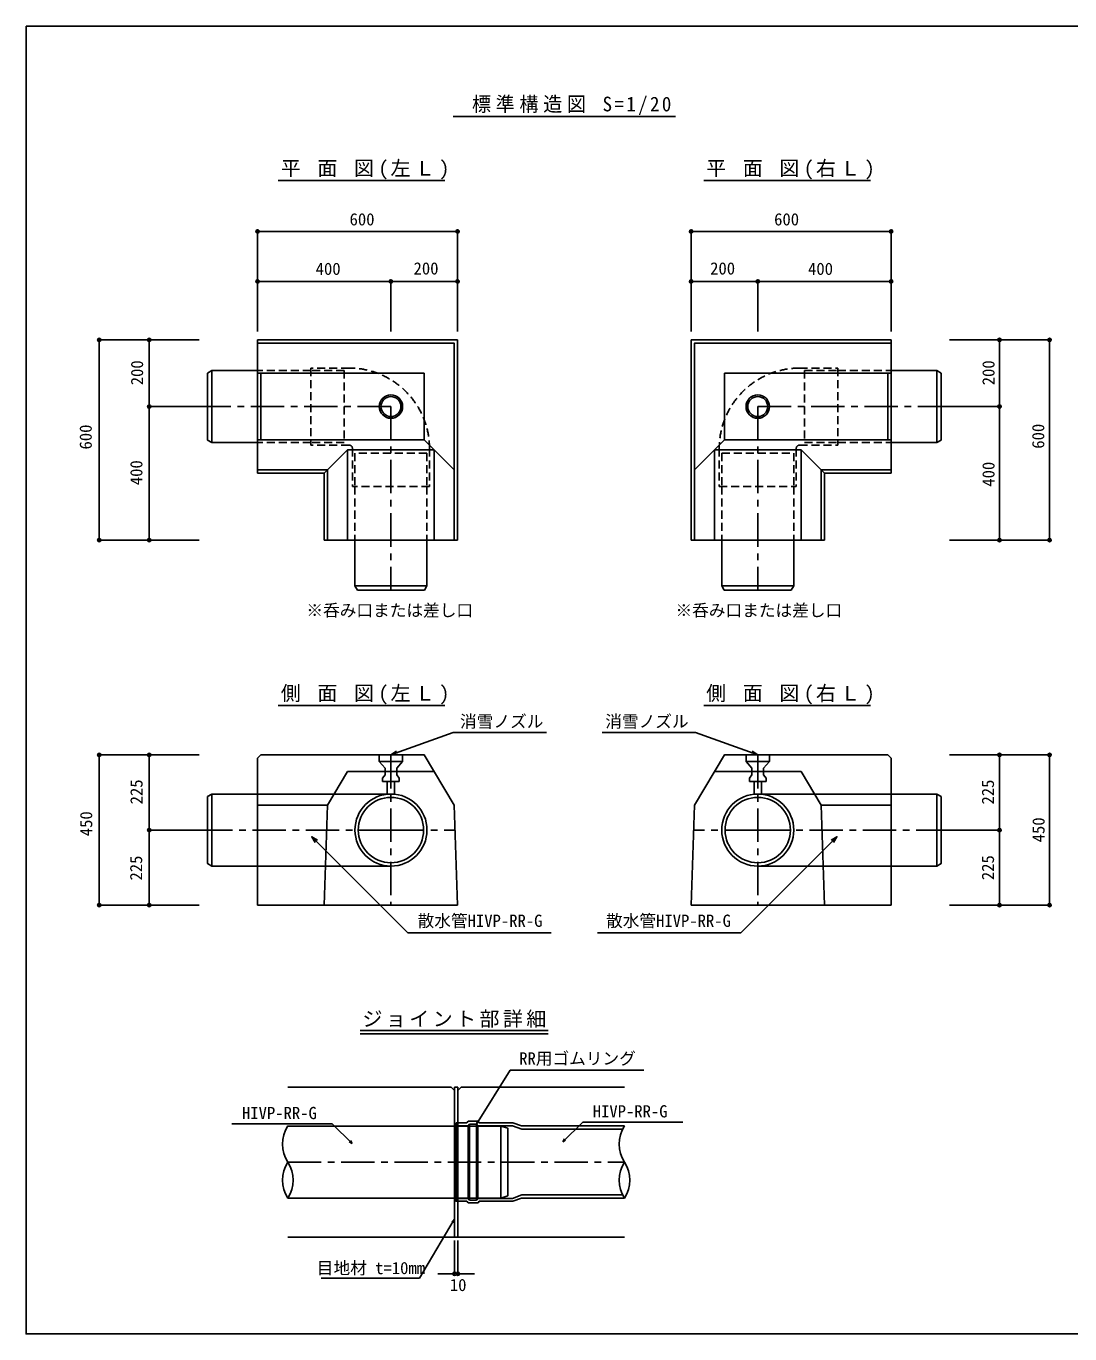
# Model space of a CAD drawing. Units: millimetres on the paper, enlarged 15 times, with parts at other scales. Extents: x -2099 to 2101, y -1453 to 1487.
# Drawn here: x -2099 to 248, y -1453 to 1487 of the extents above; entities that cross this region are included whole.
import ezdxf
from ezdxf.enums import TextEntityAlignment as Align

# ---------------------------------------------------------------- set-up
doc = ezdxf.new("R2010")
doc.units = ezdxf.units.MM
doc.header["$LTSCALE"] = 15
doc.header["$PDMODE"] = 32
doc.header["$PDSIZE"] = 7.5
doc.linetypes.add('CHAIN1', pattern=[8, 5, -1, 1, -1])
doc.linetypes.add('DASHED1', pattern=[1.8, 1.2, -0.6])
doc.layers.add('0-0', color=7, linetype='Continuous')
doc.layers.add('1-0', color=4, linetype='Continuous')
doc.styles.add('ＭＳ ゴシック', font='')
doc.styles.get('ＭＳ ゴシック').set_extended_font_data('MS Gothic')

msp = doc.modelspace()

# ---------------------------------------------------------------- linework, layer by layer
at = {"layer": '0-0', "color": 5}
msp.add_line((-2099.23, 1486.51), (2100.77, 1486.51), dxfattribs=at)
msp.add_lwpolyline([(-2099.23, 1486.51), (-2099.23, -1453.49), (2100.77, -1453.49), (2100.77, 1486.51)], dxfattribs=at)
at = {"layer": '1-0', "color": 3}
for p, q in [((-1138.57, 1283.14), (-734.93, 1283.14)), ((-1042.21, 1283.14), (-638.57, 1283.14)), ((-1157.6, 1139.58), (-1532.6, 1139.58)), ((-574.72, 1139.58), (-199.72, 1139.58)), ((-1578.66, 781.22), (-1578.66, 481.22)), ((-1578.66, 781.22), (-1128.66, 781.22)), ((-1128.66, 781.22), (-1128.66, 331.22)), ((-603.66, 781.22), (-603.66, 331.22)), ((-153.66, 781.22), (-603.66, 781.22)), ((-153.66, 781.22), (-153.66, 481.22)), ((-1203.66, 706.22), (-1578.66, 706.22)), ((-1571.16, 706.22), (-1571.16, 556.22)), ((-528.66, 706.22), (-153.66, 706.22)), ((-161.16, 706.22), (-161.16, 556.22)), ((-1376.16, 533.72), (-1376.16, 331.22)), ((-1136.16, 488.72), (-1203.66, 556.22)), ((-1181.16, 533.72), (-1181.16, 331.22)), ((-596.16, 488.72), (-528.66, 556.22)), ((-551.16, 533.72), (-551.16, 331.22)), ((-356.16, 533.72), (-356.16, 331.22)), ((-1421.16, 488.72), (-1578.66, 488.72)), ((-1428.66, 481.22), (-1578.66, 481.22)), ((-1428.66, 481.22), (-1428.66, 331.22)), ((-1421.16, 488.72), (-1421.16, 331.22)), ((-311.16, 488.72), (-153.66, 488.72)), ((-311.16, 488.72), (-311.16, 331.22)), ((-303.66, 481.22), (-153.66, 481.22)), ((-303.66, 481.22), (-303.66, 331.22)), ((-1428.66, 331.22), (-1128.66, 331.22)), ((-303.66, 331.22), (-603.66, 331.22)), ((-1157.6, -40.71), (-1532.6, -40.71)), ((-574.72, -40.71), (-199.72, -40.71)), ((-1578.66, -159.56), (-1571.16, -152.06)), ((-1578.66, -159.56), (-1578.66, -489.56)), ((-153.66, -159.56), (-161.16, -152.06)), ((-153.66, -159.56), (-153.66, -489.56)), ((-1376.16, -189.56), (-1421.16, -264.56)), ((-1376.16, -189.56), (-1181.16, -189.56)), ((-356.16, -189.56), (-551.16, -189.56)), ((-356.16, -189.56), (-311.16, -264.56)), ((-1421.16, -264.56), (-1578.66, -264.56)), ((-1136.16, -264.56), (-1128.66, -489.56)), ((-596.16, -264.56), (-603.66, -489.56)), ((-311.16, -264.56), (-153.66, -264.56)), ((-1428.66, -489.56), (-1578.66, -489.56)), ((-303.66, -489.56), (-153.66, -489.56)), ((-1143.27, -898.59), (-1510.77, -898.59)), ((-1143.27, -898.59), (-1135.77, -906.09)), ((-1128.27, -906.09), (-1120.77, -898.59)), ((-1120.77, -898.59), (-753.27, -898.59)), ((-1510.77, -1236.09), (-1135.77, -1236.09)), ((-1128.27, -1236.09), (-753.27, -1236.09))]:
    msp.add_line(p, q, dxfattribs=at)
at = {"layer": '1-0'}
for p, q in [((-1578.66, 1024.97), (-1578.66, 912.47)), ((-1578.66, 1024.97), (-1128.66, 1024.97)), ((-1128.66, 1024.97), (-1128.66, 912.47)), ((-603.66, 1024.97), (-603.66, 912.47)), ((-153.66, 1024.97), (-603.66, 1024.97)), ((-153.66, 1024.97), (-153.66, 912.47)), ((-1578.66, 912.47), (-1578.66, 799.97)), ((-1578.66, 912.47), (-1278.66, 912.47)), ((-1278.66, 912.47), (-1278.66, 799.97)), ((-1278.66, 912.47), (-1128.66, 912.47)), ((-1128.66, 912.47), (-1128.66, 799.97)), ((-603.66, 912.47), (-603.66, 799.97)), ((-453.66, 912.47), (-603.66, 912.47)), ((-453.66, 912.47), (-453.66, 799.97)), ((-153.66, 912.47), (-453.66, 912.47)), ((-153.66, 912.47), (-153.66, 799.97)), ((-1934.91, 781.22), (-1822.41, 781.22)), ((-1934.91, 781.22), (-1934.91, 331.22)), ((-1822.41, 781.22), (-1709.91, 781.22)), ((-1822.41, 781.22), (-1822.41, 631.22)), ((90.09, 781.22), (-22.41, 781.22)), ((202.59, 781.22), (90.09, 781.22)), ((202.59, 781.22), (202.59, 331.22)), ((-1822.41, 631.22), (-1709.91, 631.22)), ((-1822.41, 631.22), (-1822.41, 331.22)), ((90.09, 631.22), (-22.41, 631.22)), ((-1934.91, 331.22), (-1822.41, 331.22)), ((-1822.41, 331.22), (-1709.91, 331.22)), ((90.09, 331.22), (-22.41, 331.22)), ((202.59, 331.22), (90.09, 331.22)), ((-1934.91, -152.06), (-1822.41, -152.06)), ((-1934.91, -152.06), (-1934.91, -489.56)), ((-1822.41, -152.06), (-1709.91, -152.06)), ((-1822.41, -152.06), (-1822.41, -320.81)), ((90.09, -152.06), (-22.41, -152.06)), ((202.59, -152.06), (90.09, -152.06)), ((90.09, -152.06), (90.09, -320.81)), ((202.59, -152.06), (202.59, -489.56)), ((-1822.41, -320.81), (-1709.91, -320.81)), ((-1822.41, -320.81), (-1822.41, -489.56)), ((90.09, -320.81), (-22.41, -320.81)), ((90.09, -320.81), (90.09, -489.56)), ((-1934.91, -489.56), (-1822.41, -489.56)), ((-1822.41, -489.56), (-1709.91, -489.56)), ((90.09, -489.56), (-22.41, -489.56)), ((202.59, -489.56), (90.09, -489.56)), ((-1348.02, -771.16), (-925.19, -771.16)), ((-1348.02, -778.66), (-925.19, -778.66)), ((-1132.02, -979.14), (-1108.05, -979.14)), ((-1132.02, -985.59), (-1104.85, -985.59)), ((-1105.36, -975.58), (-1108.05, -979.14)), ((-1102.16, -982.03), (-1104.85, -985.59)), ((-1104.85, -985.59), (-1104.85, -1149.09)), ((-1102.16, -982.03), (-1086.07, -982.03)), ((-1102.16, -1152.64), (-1102.16, -982.03)), ((-1086.07, -982.03), (-1083.37, -985.59)), ((-1086.07, -982.03), (-1086.07, -1152.64)), ((-1083.37, -985.59), (-1005.65, -985.59)), ((-1083.37, -1149.09), (-1083.37, -985.59)), ((-1015.77, -991.3), (-1031.52, -986.34)), ((-1015.77, -991.3), (-1015.77, -1143.37)), ((-1005.65, -985.59), (-984.06, -993.39)), ((-985.01, -986.19), (-753.32, -986.19)), ((-984.06, -993.39), (-757.4, -993.39)), ((-1015.77, -1143.37), (-1031.52, -1148.34)), ((-1005.65, -1149.09), (-984.06, -1141.29)), ((-984.06, -1141.29), (-757.37, -1141.29)), ((-1510.77, -1148.34), (-1031.52, -1148.34)), ((-1132.02, -1149.09), (-1104.85, -1149.09)), ((-1105.36, -1159.09), (-1108.05, -1155.54)), ((-1102.16, -1152.64), (-1104.85, -1149.09)), ((-985.01, -1148.49), (-753.23, -1148.49)), ((-1135.77, -1318.59), (-1135.77, -1243.59)), ((-1128.27, -1318.59), (-1128.27, -1243.59)), ((-1135.77, -1318.59), (-1173.27, -1318.59)), ((-1128.27, -1318.59), (-1090.77, -1318.59))]:
    msp.add_line(p, q, dxfattribs=at)
at = {"layer": '1-0', "color": 7}
for p, q in [((-1691.16, 706.6), (-1681.42, 712.22)), ((-41.16, 706.6), (-50.91, 712.22)), ((-1578.66, 550.22), (-1681.42, 550.22)), ((-153.66, 550.22), (-50.91, 550.22)), ((-1359.66, 331.22), (-1359.66, 228.47)), ((-1197.66, 331.22), (-1197.66, 228.47)), ((-534.66, 331.22), (-534.66, 228.47)), ((-372.66, 331.22), (-372.66, 228.47)), ((-1138.99, -101.5), (-928.99, -101.5)), ((-593.34, -101.5), (-803.34, -101.5)), ((-1278.66, -152.06), (-1266.36, -143.47)), ((-453.66, -152.06), (-465.97, -143.47)), ((-1304.91, -167.06), (-1304.91, -152.06)), ((-1304.91, -167.06), (-1291.79, -182.06)), ((-1252.41, -167.06), (-1304.91, -167.06)), ((-1252.41, -167.06), (-1252.41, -152.06)), ((-479.91, -167.06), (-479.91, -152.06)), ((-479.91, -167.06), (-427.41, -167.06)), ((-427.41, -167.06), (-440.54, -182.06)), ((-427.41, -167.06), (-427.41, -152.06)), ((-1291.79, -197.06), (-1297.41, -204.56)), ((-1297.41, -212.06), (-1297.41, -204.56)), ((-1291.79, -197.06), (-1291.79, -182.06)), ((-1265.54, -197.06), (-1259.91, -204.56)), ((-1259.91, -212.06), (-1259.91, -204.56)), ((-466.79, -197.06), (-472.41, -204.56)), ((-472.41, -212.06), (-472.41, -204.56)), ((-440.54, -197.06), (-440.54, -182.06)), ((-440.54, -197.06), (-434.91, -204.56)), ((-434.91, -212.06), (-434.91, -204.56)), ((-1259.91, -212.06), (-1297.41, -212.06)), ((-1286.91, -240.23), (-1286.91, -212.06)), ((-1270.41, -212.06), (-1270.41, -240.23)), ((-472.41, -212.06), (-434.91, -212.06)), ((-461.91, -212.06), (-461.91, -240.23)), ((-445.41, -240.23), (-445.41, -212.06)), ((-1691.16, -245.43), (-1681.42, -239.81)), ((-1578.66, -239.81), (-1278.66, -239.81)), ((-153.66, -239.81), (-453.66, -239.81)), ((-41.16, -245.43), (-50.91, -239.81)), ((-1456.68, -335.72), (-1443.69, -343.22)), ((-275.65, -335.72), (-288.64, -343.22)), ((-1578.66, -401.81), (-1681.42, -401.81)), ((-1278.66, -401.81), (-1578.66, -401.81)), ((-453.66, -401.81), (-153.66, -401.81)), ((-153.66, -401.81), (-50.91, -401.81)), ((-1240.64, -551.76), (-918.14, -551.76)), ((-491.69, -551.76), (-814.19, -551.76)), ((-1010.23, -860.43), (-1086.07, -982.03)), ((-710.23, -860.43), (-1010.23, -860.43)), ((-1128.27, -898.59), (-1135.77, -898.59)), ((-1128.27, -898.59), (-1128.27, -1236.09)), ((-1411.27, -981.5), (-1636.27, -981.5)), ((-1411.27, -981.5), (-1366.26, -1025.29)), ((-1086.07, -982.03), (-1083.61, -973.96)), ((-1086.07, -982.03), (-1079.9, -976.27)), ((-847.37, -977.74), (-892.38, -1021.54)), ((-622.37, -977.74), (-847.37, -977.74)), ((-1366.26, -1025.29), (-1372.55, -1021.78)), ((-1366.26, -1025.29), (-1369.95, -1019.1)), ((-892.38, -1021.54), (-888.7, -1015.35)), ((-892.38, -1021.54), (-886.1, -1018.02)), ((-1136.48, -1196.68), (-1214.26, -1328.01)), ((-1136.48, -1196.68), (-1141.63, -1201.71)), ((-1136.48, -1196.68), (-1138.42, -1203.61)), ((-1214.26, -1328.01), (-1435.9, -1328.01))]:
    msp.add_line(p, q, dxfattribs=at)
at = {"layer": '1-0', "color": 7, "linetype": 'DASHED1'}
for p, q in [((-1458.66, 712.22), (-1578.66, 712.22)), ((-1458.66, 717.85), (-1458.66, 544.6)), ((-1372.79, 717.85), (-1458.66, 717.85)), ((-1383.66, 712.22), (-1458.66, 712.22)), ((-1383.66, 712.22), (-1383.66, 550.22)), ((-359.54, 717.85), (-273.66, 717.85)), ((-348.66, 712.22), (-348.66, 550.22)), ((-348.66, 712.22), (-273.66, 712.22)), ((-273.66, 717.85), (-273.66, 544.6)), ((-273.66, 712.22), (-153.66, 712.22)), ((-1372.79, 544.6), (-1458.66, 544.6)), ((-1365.29, 537.1), (-1365.29, 451.22)), ((-1192.04, 537.1), (-1192.04, 451.22)), ((-540.29, 537.1), (-540.29, 451.22)), ((-367.04, 537.1), (-367.04, 451.22)), ((-359.54, 544.6), (-273.66, 544.6)), ((-1197.66, 526.22), (-1359.66, 526.22)), ((-1359.66, 526.22), (-1359.66, 451.22)), ((-1197.66, 526.22), (-1197.66, 451.22)), ((-534.66, 526.22), (-372.66, 526.22)), ((-534.66, 526.22), (-534.66, 451.22)), ((-372.66, 526.22), (-372.66, 451.22)), ((-1192.04, 451.22), (-1365.29, 451.22)), ((-1359.66, 451.22), (-1359.66, 331.22)), ((-1197.66, 451.22), (-1197.66, 331.22)), ((-540.29, 451.22), (-367.04, 451.22)), ((-534.66, 451.22), (-534.66, 331.22)), ((-372.66, 451.22), (-372.66, 331.22))]:
    msp.add_line(p, q, dxfattribs=at)
at = {"layer": '1-0', "linetype": 'CHAIN1'}
for p, q in [((-1278.66, 631.22), (-1709.91, 631.22)), ((-1278.66, 631.22), (-1278.66, 218.72)), ((-453.66, 631.22), (-453.66, 218.72)), ((-453.66, 631.22), (-22.41, 631.22)), ((-1278.66, -152.06), (-1278.66, -489.56)), ((-453.66, -152.06), (-453.66, -489.56)), ((-1709.91, -320.81), (-1278.66, -320.81)), ((-1278.66, -320.81), (-1134.29, -320.81)), ((-453.66, -320.81), (-598.04, -320.81)), ((-22.41, -320.81), (-453.66, -320.81)), ((-1510.77, -1067.34), (-753.27, -1067.34)), ((-1510.77, -1067.34), (-753.27, -1067.34)), ((-1510.77, -1067.34), (-753.27, -1067.34))]:
    msp.add_line(p, q, dxfattribs=at)
at = {"layer": '1-0', "color": 3}
for points in [[(-1578.66, 773.72), (-1136.16, 773.72), (-1136.16, 331.22)], [(-153.66, 773.72), (-596.16, 773.72), (-596.16, 331.22)], [(-1203.66, 706.22), (-1203.66, 556.22), (-1578.66, 556.22)], [(-528.66, 706.22), (-528.66, 556.22), (-153.66, 556.22)], [(-1428.66, 481.22), (-1376.16, 533.72), (-1181.16, 533.72)], [(-303.66, 481.22), (-356.16, 533.72), (-551.16, 533.72)], [(-1571.16, -152.06), (-1203.66, -152.06), (-1136.16, -264.56)], [(-161.16, -152.06), (-528.66, -152.06), (-596.16, -264.56)], [(-1421.16, -264.56), (-1428.66, -489.56), (-1128.66, -489.56)], [(-311.16, -264.56), (-303.66, -489.56), (-603.66, -489.56)]]:
    msp.add_lwpolyline(points, dxfattribs=at)
at = {"layer": '1-0'}
for points in [[(90.09, 781.22), (90.09, 631.22), (90.09, 331.22)], [(-1510.77, -986.34), (-1031.52, -986.34), (-1031.52, -1148.34)], [(-1132.02, -979.14), (-1132.02, -1155.54), (-1108.05, -1155.54)], [(-1105.36, -975.58), (-1082.86, -975.58), (-1080.17, -979.14), (-1004.52, -979.14), (-985.01, -986.19)], [(-1105.36, -1159.09), (-1082.86, -1159.09), (-1080.17, -1155.54), (-1004.52, -1155.54), (-985.01, -1148.49)], [(-1102.16, -1152.64), (-1086.07, -1152.64), (-1083.37, -1149.09), (-1005.65, -1149.09)]]:
    msp.add_lwpolyline(points, dxfattribs=at)
at = {"layer": '1-0', "color": 7}
for points in [[(-1691.16, 706.6), (-1691.16, 555.85), (-1681.42, 550.22)], [(-1578.66, 712.22), (-1681.42, 712.22), (-1681.42, 550.22)], [(-153.66, 712.22), (-50.91, 712.22), (-50.91, 550.22)], [(-41.16, 706.6), (-41.16, 555.85), (-50.91, 550.22)], [(-1354.04, 218.72), (-1359.66, 228.47), (-1197.66, 228.47)], [(-1354.04, 218.72), (-1203.29, 218.72), (-1197.66, 228.47)], [(-378.29, 218.72), (-529.04, 218.72), (-534.66, 228.47)], [(-378.29, 218.72), (-372.66, 228.47), (-534.66, 228.47)], [(-1138.99, -101.5), (-1278.66, -152.06), (-1263.72, -150.78)], [(-593.34, -101.5), (-453.66, -152.06), (-468.61, -150.78)], [(-1265.54, -197.06), (-1265.54, -182.06), (-1252.41, -167.06)], [(-466.79, -197.06), (-466.79, -182.06), (-479.91, -167.06)], [(-1691.16, -245.43), (-1691.16, -396.18), (-1681.42, -401.81)], [(-1578.66, -239.81), (-1681.42, -239.81), (-1681.42, -401.81)], [(-153.66, -239.81), (-50.91, -239.81), (-50.91, -401.81)], [(-41.16, -245.43), (-41.16, -396.18), (-50.91, -401.81)], [(-1240.64, -551.76), (-1456.68, -335.72), (-1449.18, -348.71)], [(-491.69, -551.76), (-275.65, -335.72), (-283.15, -348.71)], [(-1135.77, -898.59), (-1135.77, -1236.09), (-1128.27, -1236.09)]]:
    msp.add_lwpolyline(points, dxfattribs=at)
at = {"layer": '1-0', "color": 7, "linetype": 'DASHED1'}
for points in [[(-1383.66, 550.22), (-1458.66, 550.22), (-1578.66, 550.22)], [(-348.66, 550.22), (-273.66, 550.22), (-153.66, 550.22)]]:
    msp.add_lwpolyline(points, dxfattribs=at)
at = {"layer": '1-0', "color": 7}
for centre, radius in [((-1278.66, 631.22), 26.25), ((-1278.66, 631.22), 22.5), ((-453.66, 631.22), 26.25), ((-453.66, 631.22), 22.5), ((-1278.66, -320.81), 81), ((-1278.66, -320.81), 73.5), ((-453.66, -320.81), 81), ((-453.66, -320.81), 73.5)]:
    msp.add_circle(centre, radius, dxfattribs=at)
at = {"layer": '1-0', "color": 7, "linetype": 'DASHED1'}
for centre, radius, start, end in [((-1372.79, 537.1), 180.75, 0, 90), ((-359.54, 537.1), 180.75, 90, 180), ((-1372.79, 537.1), 7.5, 0, 90), ((-359.54, 537.1), 7.5, 90, 180)]:
    msp.add_arc(centre, radius, start, end, dxfattribs=at)
at = {"layer": '1-0'}
for centre, start, end in [((-1447.68, -1026.73), 147.27878, 212.78227), ((-690.22, -1026.73), 147.27878, 212.78227), ((-1447.68, -1107.88), 147.27878, 212.78227), ((-1573.79, -1107.95), 327.27878, 32.78227), ((-690.22, -1107.88), 147.27878, 212.78227), ((-816.33, -1107.95), 327.27878, 32.78227)]:
    msp.add_arc(centre, 75, start, end, dxfattribs=at)
for p in [(-1578.66, 1024.97), (-1128.66, 1024.97), (-603.66, 1024.97), (-153.66, 1024.97), (-1578.66, 912.47), (-1278.66, 912.47), (-1128.66, 912.47), (-603.66, 912.47), (-453.66, 912.47), (-153.66, 912.47), (-1934.91, 781.22), (-1822.41, 781.22), (90.09, 781.22), (202.59, 781.22), (-1822.41, 631.22), (90.09, 631.22), (-1934.91, 331.22), (-1822.41, 331.22), (90.09, 331.22), (202.59, 331.22), (-1934.91, -152.06), (-1822.41, -152.06), (90.09, -152.06), (202.59, -152.06), (-1822.41, -320.81), (90.09, -320.81), (-1934.91, -489.56), (-1822.41, -489.56), (90.09, -489.56), (202.59, -489.56), (-1135.77, -1318.59), (-1128.27, -1318.59)]:
    msp.add_point(p, dxfattribs=at)

# ---------------------------------------------------------------- texts
at = {"layer": '1-0', "style": 'ＭＳ ゴシック'}
for s, p in [('600', (-1371.75, 1030.29)), ('600', (-416.83, 1030.29)), ('400', (-1448.04, 919.03)), ('200', (-1227.84, 919.85)), ('200', (-560.74, 919.85)), ('400', (-340.53, 919.03)), ('10', (-1146.22, -1365.61))]:
    msp.add_text(s, height=27.49, dxfattribs=at).set_placement(p, align=Align.BOTTOM_LEFT)
for s, p in [('200', (-1827.89, 679.12)), ('200', (87.15, 679.12)), ('600', (-1943.4, 534.73)), ('600', (198.97, 536.48)), ('400', (-1829.5, 454.52)), ('400', (87.15, 451.07)), ('225', (-1829.23, -263.06)), ('225', (85.97, -263.48)), ('450', (-1942.33, -334.72)), ('450', (199.81, -348.46)), ('225', (-1830.02, -434.36)), ('225', (85.97, -433.44))]:
    msp.add_text(s, height=27.49, rotation=90, dxfattribs=at).set_placement(p, align=Align.BOTTOM_LEFT)
at = {"layer": '1-0', "color": 7, "style": 'ＭＳ ゴシック'}
for s, p in [('※呑み口または差し口', (-1468.92, 151.19)), ('※呑み口または差し口', (-638.68, 151.19)), ('消雪ノズル', (-1123.23, -98.53)), ('消雪ノズル', (-796.6, -98.53)), ('散水管HIVP-RR-G', (-1218.73, -546.73)), ('散水管HIVP-RR-G', (-794.85, -546.73)), ('RR用ゴムリング', (-990.3, -856.28)), ('HIVP-RR-G', (-824.82, -975.18)), ('HIVP-RR-G', (-1613.71, -978.93)), ('目地材 t=10mm', (-1445.38, -1327.48))]:
    msp.add_text(s, height=27.49, dxfattribs=at).set_placement(p, align=Align.BOTTOM_LEFT)
at = {"layer": '1-0', "color": 7, "char_height": 32.99, "attachment_point": 7, "style": 'ＭＳ ゴシック'}
for s, insert in [('\\T1.25;\\W0.95;標準構造図\\~S=1/20', (-1096.48, 1286.89)), ('\\T1.22;平\\~面\\~図(左Ｌ)', (-1526.42, 1141.82)), ('\\T1.22;平\\~面\\~図(右Ｌ)', (-569.66, 1141.82)), ('\\T1.22;側\\~面\\~図(左Ｌ)', (-1526.42, -38.48)), ('\\T1.22;側\\~面\\~図(右Ｌ)', (-569.66, -38.48)), ('\\T1.17;ジョイント部詳細', (-1342.82, -765.41))]:
    msp.add_mtext(s, dxfattribs=dict(at, insert=insert))

doc.saveas('drawing.dxf')
